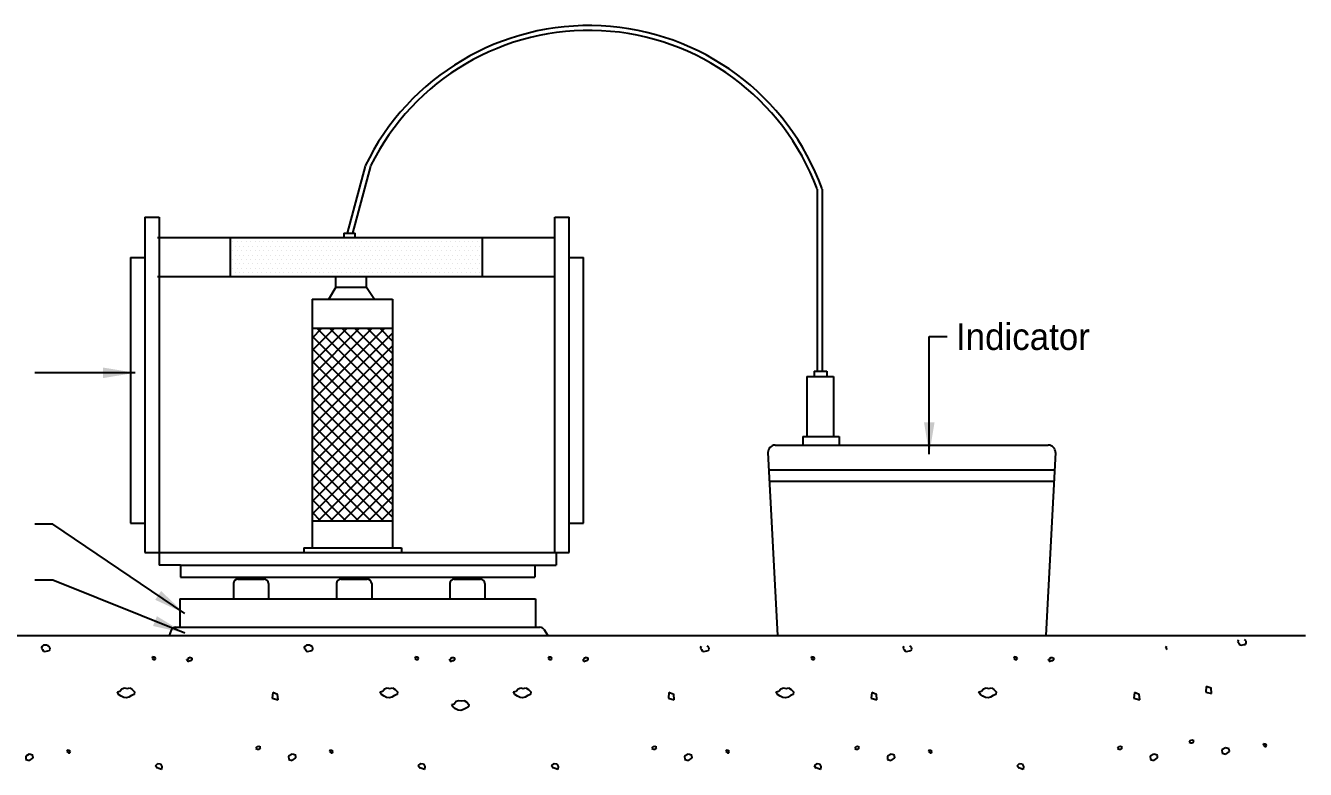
# Model space of a CAD drawing. Header units: millimetres. Extents: x 1073475 to 2890243, y -1340830 to -367733.
# Drawn here: x 2794697 to 2796135, y -369836 to -369000 of the extents above; entities that cross this region are included whole.
import ezdxf
from ezdxf.enums import TextEntityAlignment as Align

# ---------------------------------------------------------------- set-up
doc = ezdxf.new("R2010")
doc.units = ezdxf.units.MM
doc.header["$LTSCALE"] = 50
for name, color, linetype in [('C-1', 1, 'Continuous'), ('C-2', 7, 'Continuous'), ('C-DIM', 7, 'Continuous')]:
    doc.layers.add(name, color=color, linetype=linetype)
doc.styles.add('돋움', font='')
doc.styles.get('돋움').set_extended_font_data('Dotum')
doc.dimstyles.new('SAM-LE-LE-상', dxfattribs={"dimscale": 0.1, "dimtxt": 300, "dimasz": 360, "dimexe": 70, "dimexo": 0, "dimgap": 100, "dimtad": 1, "dimdec": 0, "dimzin": 0, "dimdsep": 46, "dimlunit": 6, "dimtxsty": '돋움', "dimblk": 'NONE', "dimcen": 100, "dimclrd": 8, "dimclre": 8, "dimclrt": 256, "dimadec": 0, "dimazin": 0, "dimtfac": 1, "dimtdec": 0, "dimtix": 1, "dimtmove": 2, "dimatfit": 3, "dimfxl": 70, "dimtolj": 1, "dimtzin": 0, "dimlwd": -1, "dimlwe": -1, "dimarcsym": 0})

# ---------------------------------------------------------------- blocks, each defined once
blk = doc.blocks.new('*X62')
at = {"color": 0}
for p, q in [((30.3125, 11), (30.3125, 11)), ((30.34375, 11.0625), (30.34375, 11.0625)), ((30.375, 11), (30.375, 11)), ((30.40625, 11.0625), (30.40625, 11.0625)), ((30.4375, 11), (30.4375, 11)), ((30.46875, 11.0625), (30.46875, 11.0625)), ((30.5, 11), (30.5, 11)), ((30.53125, 11.0625), (30.53125, 11.0625)), ((30.5625, 11), (30.5625, 11)), ((30.59375, 11.0625), (30.59375, 11.0625)), ((30.625, 11), (30.625, 11)), ((30.65625, 11.0625), (30.65625, 11.0625)), ((30.6875, 11), (30.6875, 11)), ((30.71875, 11.0625), (30.71875, 11.0625)), ((30.75, 11), (30.75, 11)), ((30.78125, 11.0625), (30.78125, 11.0625)), ((30.8125, 11), (30.8125, 11)), ((30.84375, 11.0625), (30.84375, 11.0625)), ((30.875, 11), (30.875, 11)), ((30.90625, 11.0625), (30.90625, 11.0625)), ((30.9375, 11), (30.9375, 11)), ((30.96875, 11.0625), (30.96875, 11.0625)), ((31, 11), (31, 11)), ((31.03125, 11.0625), (31.03125, 11.0625)), ((31.0625, 11), (31.0625, 11)), ((31.09375, 11.0625), (31.09375, 11.0625)), ((31.125, 11), (31.125, 11)), ((31.15625, 11.0625), (31.15625, 11.0625)), ((31.1875, 11), (31.1875, 11)), ((31.21875, 11.0625), (31.21875, 11.0625)), ((31.25, 11), (31.25, 11)), ((31.28125, 11.0625), (31.28125, 11.0625)), ((31.3125, 11), (31.3125, 11)), ((31.34375, 11.0625), (31.34375, 11.0625)), ((31.375, 11), (31.375, 11)), ((31.40625, 11.0625), (31.40625, 11.0625)), ((31.4375, 11), (31.4375, 11)), ((31.46875, 11.0625), (31.46875, 11.0625)), ((31.5, 11), (31.5, 11)), ((31.53125, 11.0625), (31.53125, 11.0625)), ((31.5625, 11), (31.5625, 11)), ((31.59375, 11.0625), (31.59375, 11.0625)), ((31.625, 11), (31.625, 11)), ((31.65625, 11.0625), (31.65625, 11.0625)), ((31.6875, 11), (31.6875, 11)), ((31.71875, 11.0625), (31.71875, 11.0625)), ((31.75, 11), (31.75, 11)), ((31.78125, 11.0625), (31.78125, 11.0625)), ((31.8125, 11), (31.8125, 11)), ((31.84375, 11.0625), (31.84375, 11.0625)), ((31.875, 11), (31.875, 11)), ((31.90625, 11.0625), (31.90625, 11.0625)), ((31.9375, 11), (31.9375, 11)), ((31.96875, 11.0625), (31.96875, 11.0625)), ((32, 11), (32, 11)), ((32.03125, 11.0625), (32.03125, 11.0625)), ((32.0625, 11), (32.0625, 11)), ((32.09375, 11.0625), (32.09375, 11.0625)), ((32.125, 11), (32.125, 11)), ((32.15625, 11.0625), (32.15625, 11.0625)), ((32.1875, 11), (32.1875, 11)), ((32.21875, 11.0625), (32.21875, 11.0625)), ((32.25, 11), (32.25, 11)), ((32.28125, 11.0625), (32.28125, 11.0625)), ((32.3125, 11), (32.3125, 11)), ((32.34375, 11.0625), (32.34375, 11.0625)), ((32.375, 11), (32.375, 11)), ((32.40625, 11.0625), (32.40625, 11.0625)), ((32.4375, 11), (32.4375, 11)), ((32.46875, 11.0625), (32.46875, 11.0625)), ((32.5, 11), (32.5, 11)), ((32.53125, 11.0625), (32.53125, 11.0625)), ((32.5625, 11), (32.5625, 11)), ((32.59375, 11.0625), (32.59375, 11.0625)), ((32.625, 11), (32.625, 11)), ((32.65625, 11.0625), (32.65625, 11.0625)), ((32.6875, 11), (32.6875, 11)), ((32.71875, 11.0625), (32.71875, 11.0625)), ((32.75, 11), (32.75, 11)), ((32.78125, 11.0625), (32.78125, 11.0625)), ((32.8125, 11), (32.8125, 11)), ((32.84375, 11.0625), (32.84375, 11.0625)), ((32.875, 11), (32.875, 11)), ((32.90625, 11.0625), (32.90625, 11.0625)), ((32.9375, 11), (32.9375, 11)), ((32.96875, 11.0625), (32.96875, 11.0625)), ((33, 11), (33, 11)), ((33.03125, 11.0625), (33.03125, 11.0625)), ((33.0625, 11), (33.0625, 11)), ((33.09375, 11.0625), (33.09375, 11.0625)), ((33.125, 11), (33.125, 11)), ((33.15625, 11.0625), (33.15625, 11.0625)), ((33.1875, 11), (33.1875, 11)), ((33.21875, 11.0625), (33.21875, 11.0625)), ((33.25, 11), (33.25, 11)), ((33.28125, 11.0625), (33.28125, 11.0625)), ((33.3125, 11), (33.3125, 11)), ((33.34375, 11.0625), (33.34375, 11.0625)), ((33.375, 11), (33.375, 11)), ((33.40625, 11.0625), (33.40625, 11.0625)), ((33.4375, 11), (33.4375, 11)), ((33.46875, 11.0625), (33.46875, 11.0625)), ((33.5, 11), (33.5, 11)), ((33.53125, 11.0625), (33.53125, 11.0625)), ((33.5625, 11), (33.5625, 11)), ((33.59375, 11.0625), (33.59375, 11.0625)), ((33.625, 11), (33.625, 11)), ((33.65625, 11.0625), (33.65625, 11.0625)), ((33.6875, 11), (33.6875, 11)), ((33.71875, 11.0625), (33.71875, 11.0625)), ((33.75, 11), (33.75, 11)), ((33.78125, 11.0625), (33.78125, 11.0625)), ((33.8125, 11), (33.8125, 11)), ((33.84375, 11.0625), (33.84375, 11.0625)), ((30.3125, 10.875), (30.3125, 10.875)), ((30.34375, 10.9375), (30.34375, 10.9375)), ((30.34375, 10.8125), (30.34375, 10.8125)), ((30.375, 10.875), (30.375, 10.875)), ((30.40625, 10.9375), (30.40625, 10.9375)), ((30.40625, 10.8125), (30.40625, 10.8125)), ((30.4375, 10.875), (30.4375, 10.875)), ((30.46875, 10.9375), (30.46875, 10.9375)), ((30.46875, 10.8125), (30.46875, 10.8125)), ((30.5, 10.875), (30.5, 10.875)), ((30.53125, 10.9375), (30.53125, 10.9375)), ((30.53125, 10.8125), (30.53125, 10.8125)), ((30.5625, 10.875), (30.5625, 10.875)), ((30.59375, 10.9375), (30.59375, 10.9375)), ((30.59375, 10.8125), (30.59375, 10.8125)), ((30.625, 10.875), (30.625, 10.875)), ((30.65625, 10.9375), (30.65625, 10.9375)), ((30.65625, 10.8125), (30.65625, 10.8125)), ((30.6875, 10.875), (30.6875, 10.875)), ((30.71875, 10.9375), (30.71875, 10.9375)), ((30.71875, 10.8125), (30.71875, 10.8125)), ((30.75, 10.875), (30.75, 10.875)), ((30.78125, 10.9375), (30.78125, 10.9375)), ((30.78125, 10.8125), (30.78125, 10.8125)), ((30.8125, 10.875), (30.8125, 10.875)), ((30.84375, 10.9375), (30.84375, 10.9375)), ((30.84375, 10.8125), (30.84375, 10.8125)), ((30.875, 10.875), (30.875, 10.875)), ((30.90625, 10.9375), (30.90625, 10.9375)), ((30.90625, 10.8125), (30.90625, 10.8125)), ((30.9375, 10.875), (30.9375, 10.875)), ((30.96875, 10.9375), (30.96875, 10.9375)), ((30.96875, 10.8125), (30.96875, 10.8125)), ((31, 10.875), (31, 10.875)), ((31.03125, 10.9375), (31.03125, 10.9375)), ((31.03125, 10.8125), (31.03125, 10.8125)), ((31.0625, 10.875), (31.0625, 10.875)), ((31.09375, 10.9375), (31.09375, 10.9375)), ((31.09375, 10.8125), (31.09375, 10.8125)), ((31.125, 10.875), (31.125, 10.875)), ((31.15625, 10.9375), (31.15625, 10.9375)), ((31.15625, 10.8125), (31.15625, 10.8125)), ((31.1875, 10.875), (31.1875, 10.875)), ((31.21875, 10.9375), (31.21875, 10.9375)), ((31.21875, 10.8125), (31.21875, 10.8125)), ((31.25, 10.875), (31.25, 10.875)), ((31.28125, 10.9375), (31.28125, 10.9375)), ((31.28125, 10.8125), (31.28125, 10.8125)), ((31.3125, 10.875), (31.3125, 10.875)), ((31.34375, 10.9375), (31.34375, 10.9375)), ((31.34375, 10.8125), (31.34375, 10.8125)), ((31.375, 10.875), (31.375, 10.875)), ((31.40625, 10.9375), (31.40625, 10.9375)), ((31.40625, 10.8125), (31.40625, 10.8125)), ((31.4375, 10.875), (31.4375, 10.875)), ((31.46875, 10.9375), (31.46875, 10.9375)), ((31.46875, 10.8125), (31.46875, 10.8125)), ((31.5, 10.875), (31.5, 10.875)), ((31.53125, 10.9375), (31.53125, 10.9375)), ((31.53125, 10.8125), (31.53125, 10.8125)), ((31.5625, 10.875), (31.5625, 10.875)), ((31.59375, 10.9375), (31.59375, 10.9375)), ((31.59375, 10.8125), (31.59375, 10.8125)), ((31.625, 10.875), (31.625, 10.875)), ((31.65625, 10.9375), (31.65625, 10.9375)), ((31.65625, 10.8125), (31.65625, 10.8125)), ((31.6875, 10.875), (31.6875, 10.875)), ((31.71875, 10.9375), (31.71875, 10.9375)), ((31.71875, 10.8125), (31.71875, 10.8125)), ((31.75, 10.875), (31.75, 10.875)), ((31.78125, 10.9375), (31.78125, 10.9375)), ((31.78125, 10.8125), (31.78125, 10.8125)), ((31.8125, 10.875), (31.8125, 10.875)), ((31.84375, 10.9375), (31.84375, 10.9375)), ((31.84375, 10.8125), (31.84375, 10.8125)), ((31.875, 10.875), (31.875, 10.875)), ((31.90625, 10.9375), (31.90625, 10.9375)), ((31.90625, 10.8125), (31.90625, 10.8125)), ((31.9375, 10.875), (31.9375, 10.875)), ((31.96875, 10.9375), (31.96875, 10.9375)), ((31.96875, 10.8125), (31.96875, 10.8125)), ((32, 10.875), (32, 10.875)), ((32.03125, 10.9375), (32.03125, 10.9375)), ((32.03125, 10.8125), (32.03125, 10.8125)), ((32.0625, 10.875), (32.0625, 10.875)), ((32.09375, 10.9375), (32.09375, 10.9375)), ((32.09375, 10.8125), (32.09375, 10.8125)), ((32.125, 10.875), (32.125, 10.875)), ((32.15625, 10.9375), (32.15625, 10.9375)), ((32.15625, 10.8125), (32.15625, 10.8125)), ((32.1875, 10.875), (32.1875, 10.875)), ((32.21875, 10.9375), (32.21875, 10.9375)), ((32.21875, 10.8125), (32.21875, 10.8125)), ((32.25, 10.875), (32.25, 10.875)), ((32.28125, 10.9375), (32.28125, 10.9375)), ((32.28125, 10.8125), (32.28125, 10.8125)), ((32.3125, 10.875), (32.3125, 10.875)), ((32.34375, 10.9375), (32.34375, 10.9375)), ((32.34375, 10.8125), (32.34375, 10.8125)), ((32.375, 10.875), (32.375, 10.875)), ((32.40625, 10.9375), (32.40625, 10.9375)), ((32.40625, 10.8125), (32.40625, 10.8125)), ((32.4375, 10.875), (32.4375, 10.875)), ((32.46875, 10.9375), (32.46875, 10.9375)), ((32.46875, 10.8125), (32.46875, 10.8125)), ((32.5, 10.875), (32.5, 10.875)), ((32.53125, 10.9375), (32.53125, 10.9375)), ((32.53125, 10.8125), (32.53125, 10.8125)), ((32.5625, 10.875), (32.5625, 10.875)), ((32.59375, 10.9375), (32.59375, 10.9375)), ((32.59375, 10.8125), (32.59375, 10.8125)), ((32.625, 10.875), (32.625, 10.875)), ((32.65625, 10.9375), (32.65625, 10.9375)), ((32.65625, 10.8125), (32.65625, 10.8125)), ((32.6875, 10.875), (32.6875, 10.875)), ((32.71875, 10.9375), (32.71875, 10.9375)), ((32.71875, 10.8125), (32.71875, 10.8125)), ((32.75, 10.875), (32.75, 10.875)), ((32.78125, 10.9375), (32.78125, 10.9375)), ((32.78125, 10.8125), (32.78125, 10.8125)), ((32.8125, 10.875), (32.8125, 10.875)), ((32.84375, 10.9375), (32.84375, 10.9375)), ((32.84375, 10.8125), (32.84375, 10.8125)), ((32.875, 10.875), (32.875, 10.875)), ((32.90625, 10.9375), (32.90625, 10.9375)), ((32.90625, 10.8125), (32.90625, 10.8125)), ((32.9375, 10.875), (32.9375, 10.875)), ((32.96875, 10.9375), (32.96875, 10.9375)), ((32.96875, 10.8125), (32.96875, 10.8125)), ((33, 10.875), (33, 10.875)), ((33.03125, 10.9375), (33.03125, 10.9375)), ((33.03125, 10.8125), (33.03125, 10.8125)), ((33.0625, 10.875), (33.0625, 10.875)), ((33.09375, 10.9375), (33.09375, 10.9375)), ((33.09375, 10.8125), (33.09375, 10.8125)), ((33.125, 10.875), (33.125, 10.875)), ((33.15625, 10.9375), (33.15625, 10.9375)), ((33.15625, 10.8125), (33.15625, 10.8125)), ((33.1875, 10.875), (33.1875, 10.875)), ((33.21875, 10.9375), (33.21875, 10.9375)), ((33.21875, 10.8125), (33.21875, 10.8125)), ((33.25, 10.875), (33.25, 10.875)), ((33.28125, 10.9375), (33.28125, 10.9375)), ((33.28125, 10.8125), (33.28125, 10.8125)), ((33.3125, 10.875), (33.3125, 10.875)), ((33.34375, 10.9375), (33.34375, 10.9375)), ((33.34375, 10.8125), (33.34375, 10.8125)), ((33.375, 10.875), (33.375, 10.875)), ((33.40625, 10.9375), (33.40625, 10.9375)), ((33.40625, 10.8125), (33.40625, 10.8125)), ((33.4375, 10.875), (33.4375, 10.875)), ((33.46875, 10.9375), (33.46875, 10.9375)), ((33.46875, 10.8125), (33.46875, 10.8125)), ((33.5, 10.875), (33.5, 10.875)), ((33.53125, 10.9375), (33.53125, 10.9375)), ((33.53125, 10.8125), (33.53125, 10.8125)), ((33.5625, 10.875), (33.5625, 10.875)), ((33.59375, 10.9375), (33.59375, 10.9375)), ((33.59375, 10.8125), (33.59375, 10.8125)), ((33.625, 10.875), (33.625, 10.875)), ((33.65625, 10.9375), (33.65625, 10.9375)), ((33.65625, 10.8125), (33.65625, 10.8125)), ((33.6875, 10.875), (33.6875, 10.875)), ((33.71875, 10.9375), (33.71875, 10.9375)), ((33.71875, 10.8125), (33.71875, 10.8125)), ((33.75, 10.875), (33.75, 10.875)), ((33.78125, 10.9375), (33.78125, 10.9375)), ((33.78125, 10.8125), (33.78125, 10.8125)), ((33.8125, 10.875), (33.8125, 10.875)), ((33.84375, 10.9375), (33.84375, 10.9375)), ((33.84375, 10.8125), (33.84375, 10.8125)), ((30.3125, 10.75), (30.3125, 10.75)), ((30.3125, 10.625), (30.3125, 10.625)), ((30.34375, 10.6875), (30.34375, 10.6875)), ((30.375, 10.75), (30.375, 10.75)), ((30.375, 10.625), (30.375, 10.625)), ((30.40625, 10.6875), (30.40625, 10.6875)), ((30.4375, 10.75), (30.4375, 10.75)), ((30.4375, 10.625), (30.4375, 10.625)), ((30.46875, 10.6875), (30.46875, 10.6875)), ((30.5, 10.75), (30.5, 10.75)), ((30.5, 10.625), (30.5, 10.625)), ((30.53125, 10.6875), (30.53125, 10.6875)), ((30.5625, 10.75), (30.5625, 10.75)), ((30.5625, 10.625), (30.5625, 10.625)), ((30.59375, 10.6875), (30.59375, 10.6875)), ((30.625, 10.75), (30.625, 10.75)), ((30.625, 10.625), (30.625, 10.625)), ((30.65625, 10.6875), (30.65625, 10.6875)), ((30.6875, 10.75), (30.6875, 10.75)), ((30.6875, 10.625), (30.6875, 10.625)), ((30.71875, 10.6875), (30.71875, 10.6875)), ((30.75, 10.75), (30.75, 10.75)), ((30.75, 10.625), (30.75, 10.625)), ((30.78125, 10.6875), (30.78125, 10.6875)), ((30.8125, 10.75), (30.8125, 10.75)), ((30.8125, 10.625), (30.8125, 10.625)), ((30.84375, 10.6875), (30.84375, 10.6875)), ((30.875, 10.75), (30.875, 10.75)), ((30.875, 10.625), (30.875, 10.625)), ((30.90625, 10.6875), (30.90625, 10.6875)), ((30.9375, 10.75), (30.9375, 10.75)), ((30.9375, 10.625), (30.9375, 10.625)), ((30.96875, 10.6875), (30.96875, 10.6875)), ((31, 10.75), (31, 10.75)), ((31, 10.625), (31, 10.625)), ((31.03125, 10.6875), (31.03125, 10.6875)), ((31.0625, 10.75), (31.0625, 10.75)), ((31.0625, 10.625), (31.0625, 10.625)), ((31.09375, 10.6875), (31.09375, 10.6875)), ((31.125, 10.75), (31.125, 10.75)), ((31.125, 10.625), (31.125, 10.625)), ((31.15625, 10.6875), (31.15625, 10.6875)), ((31.1875, 10.75), (31.1875, 10.75)), ((31.1875, 10.625), (31.1875, 10.625)), ((31.21875, 10.6875), (31.21875, 10.6875)), ((31.25, 10.75), (31.25, 10.75)), ((31.25, 10.625), (31.25, 10.625)), ((31.28125, 10.6875), (31.28125, 10.6875)), ((31.3125, 10.75), (31.3125, 10.75)), ((31.3125, 10.625), (31.3125, 10.625)), ((31.34375, 10.6875), (31.34375, 10.6875)), ((31.375, 10.75), (31.375, 10.75)), ((31.375, 10.625), (31.375, 10.625)), ((31.40625, 10.6875), (31.40625, 10.6875)), ((31.4375, 10.75), (31.4375, 10.75)), ((31.4375, 10.625), (31.4375, 10.625)), ((31.46875, 10.6875), (31.46875, 10.6875)), ((31.5, 10.75), (31.5, 10.75)), ((31.5, 10.625), (31.5, 10.625)), ((31.53125, 10.6875), (31.53125, 10.6875)), ((31.5625, 10.75), (31.5625, 10.75)), ((31.5625, 10.625), (31.5625, 10.625)), ((31.59375, 10.6875), (31.59375, 10.6875)), ((31.625, 10.75), (31.625, 10.75)), ((31.625, 10.625), (31.625, 10.625)), ((31.65625, 10.6875), (31.65625, 10.6875)), ((31.6875, 10.75), (31.6875, 10.75)), ((31.6875, 10.625), (31.6875, 10.625)), ((31.71875, 10.6875), (31.71875, 10.6875)), ((31.75, 10.75), (31.75, 10.75)), ((31.75, 10.625), (31.75, 10.625)), ((31.78125, 10.6875), (31.78125, 10.6875)), ((31.8125, 10.75), (31.8125, 10.75)), ((31.8125, 10.625), (31.8125, 10.625)), ((31.84375, 10.6875), (31.84375, 10.6875)), ((31.875, 10.75), (31.875, 10.75)), ((31.875, 10.625), (31.875, 10.625)), ((31.90625, 10.6875), (31.90625, 10.6875)), ((31.9375, 10.75), (31.9375, 10.75)), ((31.9375, 10.625), (31.9375, 10.625)), ((31.96875, 10.6875), (31.96875, 10.6875)), ((32, 10.75), (32, 10.75)), ((32, 10.625), (32, 10.625)), ((32.03125, 10.6875), (32.03125, 10.6875)), ((32.0625, 10.75), (32.0625, 10.75)), ((32.0625, 10.625), (32.0625, 10.625)), ((32.09375, 10.6875), (32.09375, 10.6875)), ((32.125, 10.75), (32.125, 10.75)), ((32.125, 10.625), (32.125, 10.625)), ((32.15625, 10.6875), (32.15625, 10.6875)), ((32.1875, 10.75), (32.1875, 10.75)), ((32.1875, 10.625), (32.1875, 10.625)), ((32.21875, 10.6875), (32.21875, 10.6875)), ((32.25, 10.75), (32.25, 10.75)), ((32.25, 10.625), (32.25, 10.625)), ((32.28125, 10.6875), (32.28125, 10.6875)), ((32.3125, 10.75), (32.3125, 10.75)), ((32.3125, 10.625), (32.3125, 10.625)), ((32.34375, 10.6875), (32.34375, 10.6875)), ((32.375, 10.75), (32.375, 10.75)), ((32.375, 10.625), (32.375, 10.625)), ((32.40625, 10.6875), (32.40625, 10.6875)), ((32.4375, 10.75), (32.4375, 10.75)), ((32.4375, 10.625), (32.4375, 10.625)), ((32.46875, 10.6875), (32.46875, 10.6875)), ((32.5, 10.75), (32.5, 10.75)), ((32.5, 10.625), (32.5, 10.625)), ((32.53125, 10.6875), (32.53125, 10.6875)), ((32.5625, 10.75), (32.5625, 10.75)), ((32.5625, 10.625), (32.5625, 10.625)), ((32.59375, 10.6875), (32.59375, 10.6875)), ((32.625, 10.75), (32.625, 10.75)), ((32.625, 10.625), (32.625, 10.625)), ((32.65625, 10.6875), (32.65625, 10.6875)), ((32.6875, 10.75), (32.6875, 10.75)), ((32.6875, 10.625), (32.6875, 10.625)), ((32.71875, 10.6875), (32.71875, 10.6875)), ((32.75, 10.75), (32.75, 10.75)), ((32.75, 10.625), (32.75, 10.625)), ((32.78125, 10.6875), (32.78125, 10.6875)), ((32.8125, 10.75), (32.8125, 10.75)), ((32.8125, 10.625), (32.8125, 10.625)), ((32.84375, 10.6875), (32.84375, 10.6875)), ((32.875, 10.75), (32.875, 10.75)), ((32.875, 10.625), (32.875, 10.625)), ((32.90625, 10.6875), (32.90625, 10.6875)), ((32.9375, 10.75), (32.9375, 10.75)), ((32.9375, 10.625), (32.9375, 10.625)), ((32.96875, 10.6875), (32.96875, 10.6875)), ((33, 10.75), (33, 10.75)), ((33, 10.625), (33, 10.625)), ((33.03125, 10.6875), (33.03125, 10.6875)), ((33.0625, 10.75), (33.0625, 10.75)), ((33.0625, 10.625), (33.0625, 10.625)), ((33.09375, 10.6875), (33.09375, 10.6875)), ((33.125, 10.75), (33.125, 10.75)), ((33.125, 10.625), (33.125, 10.625)), ((33.15625, 10.6875), (33.15625, 10.6875)), ((33.1875, 10.75), (33.1875, 10.75)), ((33.1875, 10.625), (33.1875, 10.625)), ((33.21875, 10.6875), (33.21875, 10.6875)), ((33.25, 10.75), (33.25, 10.75)), ((33.25, 10.625), (33.25, 10.625)), ((33.28125, 10.6875), (33.28125, 10.6875)), ((33.3125, 10.75), (33.3125, 10.75)), ((33.3125, 10.625), (33.3125, 10.625)), ((33.34375, 10.6875), (33.34375, 10.6875)), ((33.375, 10.75), (33.375, 10.75)), ((33.375, 10.625), (33.375, 10.625)), ((33.40625, 10.6875), (33.40625, 10.6875)), ((33.4375, 10.75), (33.4375, 10.75)), ((33.4375, 10.625), (33.4375, 10.625)), ((33.46875, 10.6875), (33.46875, 10.6875)), ((33.5, 10.75), (33.5, 10.75)), ((33.5, 10.625), (33.5, 10.625)), ((33.53125, 10.6875), (33.53125, 10.6875)), ((33.5625, 10.75), (33.5625, 10.75)), ((33.5625, 10.625), (33.5625, 10.625)), ((33.59375, 10.6875), (33.59375, 10.6875)), ((33.625, 10.75), (33.625, 10.75)), ((33.625, 10.625), (33.625, 10.625)), ((33.65625, 10.6875), (33.65625, 10.6875)), ((33.6875, 10.75), (33.6875, 10.75)), ((33.6875, 10.625), (33.6875, 10.625)), ((33.71875, 10.6875), (33.71875, 10.6875)), ((33.75, 10.75), (33.75, 10.75)), ((33.75, 10.625), (33.75, 10.625)), ((33.78125, 10.6875), (33.78125, 10.6875)), ((33.8125, 10.75), (33.8125, 10.75)), ((33.8125, 10.625), (33.8125, 10.625)), ((33.84375, 10.6875), (33.84375, 10.6875))]:
    blk.add_line(p, q, dxfattribs=at)
blk = doc.blocks.new('*X61')
at = {"color": 0}
for p, q in [((34.457, 8.825), (35.48, 9.847)), ((34.457, 9.001), (35.303, 9.847)), ((34.457, 9.178), (35.126, 9.847)), ((34.457, 9.355), (34.949, 9.847)), ((34.457, 9.532), (34.773, 9.847)), ((34.457, 9.709), (34.596, 9.847)), ((34.457, 8.648), (35.587, 9.778)), ((35.587, 8.607), (34.457, 9.737)), ((35.587, 8.784), (34.524, 9.847)), ((35.587, 8.96), (34.701, 9.847)), ((35.587, 9.137), (34.877, 9.847)), ((35.587, 9.314), (35.054, 9.847)), ((35.587, 9.491), (35.231, 9.847)), ((35.587, 9.667), (35.408, 9.847)), ((35.587, 9.844), (35.585, 9.847)), ((34.457, 8.471), (35.587, 9.601)), ((35.587, 8.43), (34.457, 9.56)), ((34.457, 8.294), (35.587, 9.424)), ((35.587, 8.253), (34.457, 9.383)), ((34.457, 8.118), (35.587, 9.248)), ((35.587, 8.076), (34.457, 9.207)), ((34.457, 7.941), (35.587, 9.071)), ((35.587, 7.9), (34.457, 9.03)), ((34.457, 7.764), (35.587, 8.894)), ((35.587, 7.723), (34.457, 8.853)), ((34.457, 7.587), (35.587, 8.717)), ((35.587, 7.546), (34.457, 8.676)), ((34.457, 7.41), (35.587, 8.541)), ((35.587, 7.369), (34.457, 8.499)), ((34.457, 7.234), (35.587, 8.364)), ((35.587, 7.193), (34.457, 8.323)), ((35.462, 7.141), (34.457, 8.146)), ((34.542, 7.141), (35.587, 8.187)), ((35.285, 7.141), (34.457, 7.969)), ((34.718, 7.141), (35.587, 8.01)), ((35.108, 7.141), (34.457, 7.792)), ((34.895, 7.141), (35.587, 7.833)), ((34.932, 7.141), (34.457, 7.616)), ((35.072, 7.141), (35.587, 7.657)), ((34.755, 7.141), (34.457, 7.439)), ((35.249, 7.141), (35.587, 7.48)), ((34.578, 7.141), (34.457, 7.262)), ((35.426, 7.141), (35.587, 7.303))]:
    blk.add_line(p, q, dxfattribs=at)
blk = doc.blocks.new('_None')

msp = doc.modelspace()

# ---------------------------------------------------------------- linework, layer by layer
at = {"layer": 'C-1', "color": 9}
for p, q in [((2794715.2, -369698.3), (2794714.1, -369700.1)), ((2794714.1, -369700.1), (2794715.8, -369701.6)), ((2794716.9, -369696.7), (2794715.2, -369698.3)), ((2794718.5, -369696.7), (2794716.9, -369696.7)), ((2794720.3, -369697), (2794718.5, -369696.7)), ((2794722, -369697.6), (2794720.3, -369697)), ((2794723.6, -369698.7), (2794722, -369697.6)), ((2794724, -369699.4), (2794723.3, -369698.7)), ((2794723.3, -369703), (2794724.2, -369701.2)), ((2794724.2, -369701.2), (2794724, -369699.4)), ((2795010.6, -369698.3), (2795009.5, -369700.1)), ((2795009.5, -369700.1), (2795011.2, -369701.6)), ((2795012.3, -369696.7), (2795010.6, -369698.3)), ((2795013.9, -369696.7), (2795012.3, -369696.7)), ((2795015.7, -369697), (2795013.9, -369696.7)), ((2795017.4, -369697.6), (2795015.7, -369697)), ((2795019, -369698.7), (2795017.4, -369697.6)), ((2795019.4, -369699.4), (2795018.7, -369698.7)), ((2795018.7, -369703), (2795019.6, -369701.2)), ((2795019.6, -369701.2), (2795019.4, -369699.4)), ((2795456, -369698.3), (2795454.9, -369700.1)), ((2795454.9, -369700.1), (2795456.5, -369701.6)), ((2795464.4, -369698.7), (2795462.8, -369697.6)), ((2795464.8, -369699.4), (2795464, -369698.7)), ((2795464, -369703), (2795464.9, -369701.2)), ((2795464.9, -369701.2), (2795464.8, -369699.4)), ((2795683.8, -369698.3), (2795682.7, -369700.1)), ((2795682.7, -369700.1), (2795684.4, -369701.6)), ((2795692.2, -369698.7), (2795690.6, -369697.6)), ((2795692.6, -369699.4), (2795691.9, -369698.7)), ((2795691.9, -369703), (2795692.8, -369701.2)), ((2795692.8, -369701.2), (2795692.6, -369699.4)), ((2795979.2, -369698.3), (2795978.1, -369700.1)), ((2795978.1, -369700.1), (2795979.8, -369701.6)), ((2796060, -369691.2), (2796058.9, -369693)), ((2796058.9, -369693), (2796060.5, -369694.6)), ((2796060.5, -369694.6), (2796061.4, -369696.4)), ((2796061.4, -369696.4), (2796063.1, -369697)), ((2796063.1, -369697), (2796066.4, -369696.1)), ((2796066.4, -369696.1), (2796068, -369695.9)), ((2796068.4, -369691.7), (2796066.7, -369690.6)), ((2796068.7, -369692.3), (2796068, -369691.7)), ((2796068, -369695.9), (2796068.9, -369694.1)), ((2796068.9, -369694.1), (2796068.7, -369692.3)), ((2794715.8, -369701.6), (2794716.7, -369703.4)), ((2794716.7, -369703.4), (2794718.3, -369704.1)), ((2794718.3, -369704.1), (2794721.6, -369703.2)), ((2794721.6, -369703.2), (2794723.3, -369703)), ((2794839.4, -369710), (2794838.9, -369711.7)), ((2794838.9, -369711.7), (2794840.8, -369713)), ((2794841.3, -369710.3), (2794839.4, -369710)), ((2794840.8, -369713), (2794842.4, -369713)), ((2794843.2, -369711.3), (2794841.3, -369710.3)), ((2794842.4, -369713), (2794842.9, -369711.3)), ((2794878, -369712.6), (2794879.1, -369712.4)), ((2794878.3, -369713.7), (2794878, -369712.6)), ((2794878.9, -369714.8), (2794878.3, -369713.7)), ((2794880.2, -369715.7), (2794878.9, -369714.8)), ((2794879.1, -369712.4), (2794880, -369711.2)), ((2794880.5, -369714.8), (2794879.5, -369715.3)), ((2794880, -369710.2), (2794881.1, -369710.8)), ((2794880, -369711.2), (2794880, -369710.2)), ((2794881.6, -369714.6), (2794880.5, -369714.8)), ((2794881.1, -369710.8), (2794882.2, -369710.8)), ((2794882.7, -369714.4), (2794881.6, -369714.6)), ((2794882.2, -369710.8), (2794883.3, -369711)), ((2794883.4, -369713.3), (2794882.7, -369714.4)), ((2794883.3, -369711), (2794883.4, -369712.1)), ((2794883.4, -369712.1), (2794883.4, -369713.3)), ((2795011.2, -369701.6), (2795012.1, -369703.4)), ((2795012.1, -369703.4), (2795013.7, -369704.1)), ((2795013.7, -369704.1), (2795017, -369703.2)), ((2795017, -369703.2), (2795018.7, -369703)), ((2795134.8, -369710), (2795134.3, -369711.7)), ((2795134.3, -369711.7), (2795136.2, -369713)), ((2795136.7, -369710.3), (2795134.8, -369710)), ((2795136.2, -369713), (2795137.8, -369713)), ((2795138.6, -369711.3), (2795136.7, -369710.3)), ((2795137.8, -369713), (2795138.3, -369711.3)), ((2795173.4, -369712.6), (2795174.5, -369712.4)), ((2795173.7, -369713.7), (2795173.4, -369712.6)), ((2795174.3, -369714.8), (2795173.7, -369713.7)), ((2795175.6, -369715.7), (2795174.3, -369714.8)), ((2795174.5, -369712.4), (2795175.4, -369711.2)), ((2795175.9, -369714.8), (2795174.9, -369715.3)), ((2795175.4, -369711.2), (2795175.4, -369710.2)), ((2795175.4, -369710.2), (2795176.5, -369710.8)), ((2795177, -369714.6), (2795175.9, -369714.8)), ((2795176.5, -369710.8), (2795177.6, -369710.8)), ((2795178.1, -369714.4), (2795177, -369714.6)), ((2795177.6, -369710.8), (2795178.7, -369711)), ((2795178.9, -369713.3), (2795178.1, -369714.4)), ((2795178.7, -369711), (2795178.9, -369712.1)), ((2795178.9, -369712.1), (2795178.9, -369713.3)), ((2795284.8, -369710), (2795284.2, -369711.7)), ((2795284.2, -369711.7), (2795286.1, -369713)), ((2795286.7, -369710.3), (2795284.8, -369710)), ((2795286.1, -369713), (2795287.8, -369713)), ((2795288.6, -369711.3), (2795286.7, -369710.3)), ((2795287.8, -369713), (2795288.3, -369711.3)), ((2795323.4, -369712.6), (2795324.4, -369712.4)), ((2795323.7, -369713.7), (2795323.4, -369712.6)), ((2795324.2, -369714.8), (2795323.7, -369713.7)), ((2795325.5, -369715.7), (2795324.2, -369714.8)), ((2795324.4, -369712.4), (2795325.4, -369711.2)), ((2795325.9, -369714.8), (2795324.9, -369715.3)), ((2795325.4, -369711.2), (2795325.4, -369710.2)), ((2795325.4, -369710.2), (2795326.4, -369710.8)), ((2795327, -369714.6), (2795325.9, -369714.8)), ((2795326.4, -369710.8), (2795327.5, -369710.8)), ((2795328.1, -369714.4), (2795327, -369714.6)), ((2795327.5, -369710.8), (2795328.6, -369711)), ((2795328.8, -369713.3), (2795328.1, -369714.4)), ((2795328.6, -369711), (2795328.8, -369712.1)), ((2795328.8, -369712.1), (2795328.8, -369713.3)), ((2795456.5, -369701.6), (2795457.5, -369703.4)), ((2795457.5, -369703.4), (2795459.1, -369704.1)), ((2795459.1, -369704.1), (2795462.4, -369703.2)), ((2795462.4, -369703.2), (2795464, -369703)), ((2795580.2, -369710), (2795579.6, -369711.7)), ((2795579.6, -369711.7), (2795581.5, -369713)), ((2795582.1, -369710.3), (2795580.2, -369710)), ((2795581.5, -369713), (2795583.2, -369713)), ((2795584, -369711.3), (2795582.1, -369710.3)), ((2795583.2, -369713), (2795583.7, -369711.3)), ((2795684.4, -369701.6), (2795685.3, -369703.4)), ((2795685.3, -369703.4), (2795686.9, -369704.1)), ((2795686.9, -369704.1), (2795690.2, -369703.2)), ((2795690.2, -369703.2), (2795691.9, -369703)), ((2795808, -369710), (2795807.5, -369711.7)), ((2795807.5, -369711.7), (2795809.4, -369713)), ((2795809.9, -369710.3), (2795808, -369710)), ((2795809.4, -369713), (2795811, -369713)), ((2795811.8, -369711.3), (2795809.9, -369710.3)), ((2795811, -369713), (2795811.6, -369711.3)), ((2795846.6, -369712.6), (2795847.7, -369712.4)), ((2795847, -369713.7), (2795846.6, -369712.6)), ((2795847.5, -369714.8), (2795847, -369713.7)), ((2795848.8, -369715.7), (2795847.5, -369714.8)), ((2795847.7, -369712.4), (2795848.6, -369711.2)), ((2795849.1, -369714.8), (2795848.1, -369715.3)), ((2795848.6, -369711.2), (2795848.6, -369710.2)), ((2795848.6, -369710.2), (2795849.7, -369710.8)), ((2795850.2, -369714.6), (2795849.1, -369714.8)), ((2795849.7, -369710.8), (2795850.8, -369710.8)), ((2795851.3, -369714.4), (2795850.2, -369714.6)), ((2795850.8, -369710.8), (2795851.9, -369711)), ((2795852.1, -369713.3), (2795851.3, -369714.4)), ((2795851.9, -369711), (2795852.1, -369712.1)), ((2795852.1, -369712.1), (2795852.1, -369713.3)), ((2796023.9, -369743.2), (2796023.3, -369749.5)), ((2796029.4, -369745.3), (2796023.9, -369743.2)), ((2794799.8, -369749.4), (2794802.7, -369748.5)), ((2794801.2, -369752.1), (2794799.8, -369749.4)), ((2794804.2, -369754.3), (2794801.2, -369752.1)), ((2794802.7, -369748.5), (2794804.9, -369745.8)), ((2794804.2, -369754.3), (2794803.8, -369753.9)), ((2794807.1, -369755.6), (2794804.2, -369754.3)), ((2794804.9, -369745.8), (2794807.8, -369744.9)), ((2794810, -369756.1), (2794807.1, -369755.6)), ((2794807.8, -369744.9), (2794810.7, -369745.4)), ((2794812.9, -369755.2), (2794810, -369756.1)), ((2794810.7, -369745.4), (2794813.7, -369744.9)), ((2794815.8, -369753.4), (2794812.9, -369755.2)), ((2794813.7, -369744.9), (2794816.6, -369746.7)), ((2794818.8, -369752.1), (2794815.8, -369753.4)), ((2794816.6, -369746.7), (2794819.2, -369749.4)), ((2794819.2, -369749.4), (2794818.8, -369752.1)), ((2794974.5, -369750.2), (2794974, -369756.5)), ((2794974, -369756.5), (2794980.5, -369758.2)), ((2794980, -369752.4), (2794974.5, -369750.2)), ((2794980.5, -369758.2), (2794980, -369751.9)), ((2795095.2, -369749.4), (2795098.1, -369748.5)), ((2795096.6, -369752.1), (2795095.2, -369749.4)), ((2795099.6, -369754.3), (2795096.6, -369752.1)), ((2795098.1, -369748.5), (2795100.3, -369745.8)), ((2795099.6, -369754.3), (2795099.2, -369753.9)), ((2795102.5, -369755.6), (2795099.6, -369754.3)), ((2795100.3, -369745.8), (2795103.2, -369744.9)), ((2795105.4, -369756.1), (2795102.5, -369755.6)), ((2795103.2, -369744.9), (2795106.1, -369745.4)), ((2795108.3, -369755.2), (2795105.4, -369756.1)), ((2795106.1, -369745.4), (2795109.1, -369744.9)), ((2795111.3, -369753.4), (2795108.3, -369755.2)), ((2795109.1, -369744.9), (2795112, -369746.7)), ((2795114.2, -369752.1), (2795111.3, -369753.4)), ((2795112, -369746.7), (2795114.6, -369749.4)), ((2795114.6, -369749.4), (2795114.2, -369752.1)), ((2795245.1, -369749.4), (2795248.1, -369748.5)), ((2795246.6, -369752.1), (2795245.1, -369749.4)), ((2795249.5, -369754.3), (2795246.6, -369752.1)), ((2795248.1, -369748.5), (2795250.3, -369745.8)), ((2795249.5, -369754.3), (2795249.1, -369753.9)), ((2795252.5, -369755.6), (2795249.5, -369754.3)), ((2795250.3, -369745.8), (2795253.2, -369744.9)), ((2795255.4, -369756.1), (2795252.5, -369755.6)), ((2795253.2, -369744.9), (2795256.1, -369745.4)), ((2795258.3, -369755.2), (2795255.4, -369756.1)), ((2795256.1, -369745.4), (2795259, -369744.9)), ((2795261.2, -369753.4), (2795258.3, -369755.2)), ((2795259, -369744.9), (2795262, -369746.7)), ((2795264.1, -369752.1), (2795261.2, -369753.4)), ((2795262, -369746.7), (2795264.5, -369749.4)), ((2795264.5, -369749.4), (2795264.1, -369752.1)), ((2795419.9, -369750.2), (2795419.4, -369756.5)), ((2795419.4, -369756.5), (2795425.9, -369758.2)), ((2795425.4, -369752.4), (2795419.9, -369750.2)), ((2795425.9, -369758.2), (2795425.3, -369751.9)), ((2795540.5, -369749.4), (2795543.5, -369748.5)), ((2795542, -369752.1), (2795540.5, -369749.4)), ((2795544.9, -369754.3), (2795542, -369752.1)), ((2795543.5, -369748.5), (2795545.7, -369745.8)), ((2795544.9, -369754.3), (2795544.6, -369753.9)), ((2795547.9, -369755.6), (2795544.9, -369754.3)), ((2795545.7, -369745.8), (2795548.6, -369744.9)), ((2795550.8, -369756.1), (2795547.9, -369755.6)), ((2795548.6, -369744.9), (2795551.5, -369745.4)), ((2795553.7, -369755.2), (2795550.8, -369756.1)), ((2795551.5, -369745.4), (2795554.4, -369744.9)), ((2795556.6, -369753.4), (2795553.7, -369755.2)), ((2795554.4, -369744.9), (2795557.4, -369746.7)), ((2795559.5, -369752.1), (2795556.6, -369753.4)), ((2795557.4, -369746.7), (2795559.9, -369749.4)), ((2795559.9, -369749.4), (2795559.5, -369752.1)), ((2795647.8, -369750.2), (2795647.2, -369756.5)), ((2795647.2, -369756.5), (2795653.7, -369758.2)), ((2795653.2, -369752.4), (2795647.8, -369750.2)), ((2795653.7, -369758.2), (2795653.2, -369751.9)), ((2795768.4, -369749.4), (2795771.3, -369748.5)), ((2795769.9, -369752.1), (2795768.4, -369749.4)), ((2795772.8, -369754.3), (2795769.9, -369752.1)), ((2795771.3, -369748.5), (2795773.5, -369745.8)), ((2795772.8, -369754.3), (2795772.4, -369753.9)), ((2795775.7, -369755.6), (2795772.8, -369754.3)), ((2795773.5, -369745.8), (2795776.4, -369744.9)), ((2795778.6, -369756.1), (2795775.7, -369755.6)), ((2795776.4, -369744.9), (2795779.4, -369745.4)), ((2795781.5, -369755.2), (2795778.6, -369756.1)), ((2795779.4, -369745.4), (2795782.3, -369744.9)), ((2795784.5, -369753.4), (2795781.5, -369755.2)), ((2795782.3, -369744.9), (2795785.2, -369746.7)), ((2795787.4, -369752.1), (2795784.5, -369753.4)), ((2795785.2, -369746.7), (2795787.8, -369749.4)), ((2795787.8, -369749.4), (2795787.4, -369752.1)), ((2795943.2, -369750.2), (2795942.6, -369756.5)), ((2795942.6, -369756.5), (2795949.1, -369758.2)), ((2795948.6, -369752.4), (2795943.2, -369750.2)), ((2795949.1, -369758.2), (2795948.6, -369751.9)), ((2796023.3, -369749.5), (2796029.9, -369751.1)), ((2796029.9, -369751.1), (2796029.3, -369744.8)), ((2795175.7, -369763.5), (2795178.6, -369762.6)), ((2795177.2, -369766.2), (2795175.7, -369763.5)), ((2795180.1, -369768.4), (2795177.2, -369766.2)), ((2795178.6, -369762.6), (2795180.8, -369759.9)), ((2795180.1, -369768.4), (2795179.7, -369768)), ((2795183, -369769.8), (2795180.1, -369768.4)), ((2795180.8, -369759.9), (2795183.7, -369759)), ((2795185.9, -369770.2), (2795183, -369769.8)), ((2795183.7, -369759), (2795186.7, -369759.5)), ((2795188.9, -369769.3), (2795185.9, -369770.2)), ((2795186.7, -369759.5), (2795189.6, -369759)), ((2795191.8, -369767.5), (2795188.9, -369769.3)), ((2795189.6, -369759), (2795192.5, -369760.8)), ((2795194.7, -369766.2), (2795191.8, -369767.5)), ((2795192.5, -369760.8), (2795195.1, -369763.5)), ((2795195.1, -369763.5), (2795194.7, -369766.2)), ((2794743.4, -369814.8), (2794742.9, -369816.5)), ((2794745.3, -369815.2), (2794743.4, -369814.8)), ((2794747.2, -369816.2), (2794745.3, -369815.2)), ((2794746.4, -369817.8), (2794747, -369816.2)), ((2794956.9, -369811), (2794955.5, -369812.8)), ((2794955.5, -369812.8), (2794957.3, -369813.7)), ((2794958.8, -369810.6), (2794956.9, -369811)), ((2794957.3, -369813.7), (2794959.1, -369813.7)), ((2794960.6, -369811.5), (2794958.8, -369810.6)), ((2794959.1, -369813.7), (2794960.6, -369811.9)), ((2794960.6, -369811.9), (2794961, -369811.9)), ((2795038.8, -369814.8), (2795038.3, -369816.5)), ((2795040.7, -369815.2), (2795038.8, -369814.8)), ((2795042.6, -369816.2), (2795040.7, -369815.2)), ((2795041.8, -369817.8), (2795042.4, -369816.2)), ((2795402.3, -369811), (2795400.8, -369812.8)), ((2795400.8, -369812.8), (2795402.7, -369813.7)), ((2795404.1, -369810.6), (2795402.3, -369811)), ((2795402.7, -369813.7), (2795404.5, -369813.7)), ((2795406, -369811.5), (2795404.1, -369810.6)), ((2795404.5, -369813.7), (2795406, -369811.9)), ((2795406, -369811.9), (2795406.3, -369811.9)), ((2795484.2, -369814.8), (2795483.7, -369816.5)), ((2795486.1, -369815.2), (2795484.2, -369814.8)), ((2795488, -369816.2), (2795486.1, -369815.2)), ((2795487.2, -369817.8), (2795487.7, -369816.2)), ((2795630.2, -369811), (2795628.7, -369812.8)), ((2795628.7, -369812.8), (2795630.5, -369813.7)), ((2795632, -369810.6), (2795630.2, -369811)), ((2795630.5, -369813.7), (2795632.3, -369813.7)), ((2795633.8, -369811.5), (2795632, -369810.6)), ((2795632.3, -369813.7), (2795633.8, -369811.9)), ((2795633.8, -369811.9), (2795634.2, -369811.9)), ((2795712.1, -369814.8), (2795711.5, -369816.5)), ((2795714, -369815.2), (2795712.1, -369814.8)), ((2795715.9, -369816.2), (2795714, -369815.2)), ((2795715, -369817.8), (2795715.6, -369816.2)), ((2795925.6, -369811), (2795924.1, -369812.8)), ((2795924.1, -369812.8), (2795925.9, -369813.7)), ((2795927.4, -369810.6), (2795925.6, -369811)), ((2795925.9, -369813.7), (2795927.7, -369813.7)), ((2795929.2, -369811.5), (2795927.4, -369810.6)), ((2795927.7, -369813.7), (2795929.2, -369811.9)), ((2795929.2, -369811.9), (2795929.6, -369811.9)), ((2796006.3, -369803.9), (2796004.8, -369805.7)), ((2796004.8, -369805.7), (2796006.7, -369806.6)), ((2796008.1, -369803.5), (2796006.3, -369803.9)), ((2796006.7, -369806.6), (2796008.5, -369806.6)), ((2796009.9, -369804.4), (2796008.1, -369803.5)), ((2796008.5, -369806.6), (2796009.9, -369804.8)), ((2796009.9, -369804.8), (2796010.3, -369804.8)), ((2796045.6, -369812.1), (2796041.5, -369814.4)), ((2796041.5, -369814.4), (2796041.8, -369818.4)), ((2796049.7, -369813.4), (2796045.6, -369812.1)), ((2796049.9, -369816.4), (2796049.7, -369813.7)), ((2796088.2, -369807.8), (2796087.7, -369809.4)), ((2796087.7, -369809.4), (2796089.6, -369810.8)), ((2796090.1, -369808.1), (2796088.2, -369807.8)), ((2796089.6, -369810.8), (2796091.2, -369810.8)), ((2796092, -369809.1), (2796090.1, -369808.1)), ((2796091.2, -369810.8), (2796091.7, -369809.1)), ((2794700.8, -369819.2), (2794696.8, -369821.5)), ((2794696.8, -369821.5), (2794697, -369825.4)), ((2794697, -369825.4), (2794701.1, -369826.4)), ((2794704.9, -369820.5), (2794700.8, -369819.2)), ((2794701.1, -369826.4), (2794705.2, -369823.5)), ((2794705.2, -369823.5), (2794704.9, -369820.8)), ((2794742.9, -369816.5), (2794744.8, -369817.8)), ((2794744.8, -369817.8), (2794746.4, -369817.8)), ((2794842.6, -369832.5), (2794845.5, -369829.8)), ((2794845.5, -369829.8), (2794848.4, -369830.2)), ((2794848.4, -369830.2), (2794849.9, -369833.3)), ((2794996.2, -369819.2), (2794992.2, -369821.5)), ((2794992.2, -369821.5), (2794992.4, -369825.4)), ((2794992.4, -369825.4), (2794996.5, -369826.4)), ((2795000.3, -369820.5), (2794996.2, -369819.2)), ((2794996.5, -369826.4), (2795000.6, -369823.5)), ((2795000.6, -369823.5), (2795000.3, -369820.8)), ((2795038.3, -369816.5), (2795040.2, -369817.8)), ((2795040.2, -369817.8), (2795041.8, -369817.8)), ((2795138, -369832.5), (2795140.9, -369829.8)), ((2795140.9, -369829.8), (2795143.8, -369830.2)), ((2795143.8, -369830.2), (2795145.3, -369833.3)), ((2795287.9, -369832.5), (2795290.8, -369829.8)), ((2795290.8, -369829.8), (2795293.8, -369830.2)), ((2795293.8, -369830.2), (2795295.3, -369833.3)), ((2795441.6, -369819.2), (2795437.5, -369821.5)), ((2795437.5, -369821.5), (2795437.8, -369825.4)), ((2795437.8, -369825.4), (2795441.9, -369826.4)), ((2795445.7, -369820.5), (2795441.6, -369819.2)), ((2795441.9, -369826.4), (2795446, -369823.5)), ((2795446, -369823.5), (2795445.7, -369820.8)), ((2795483.7, -369816.5), (2795485.6, -369817.8)), ((2795485.6, -369817.8), (2795487.2, -369817.8)), ((2795583.3, -369832.5), (2795586.3, -369829.8)), ((2795586.3, -369829.8), (2795589.2, -369830.2)), ((2795589.2, -369830.2), (2795590.7, -369833.3)), ((2795669.5, -369819.2), (2795665.4, -369821.5)), ((2795665.4, -369821.5), (2795665.7, -369825.4)), ((2795665.7, -369825.4), (2795669.7, -369826.4)), ((2795673.5, -369820.5), (2795669.5, -369819.2)), ((2795669.7, -369826.4), (2795673.8, -369823.5)), ((2795673.8, -369823.5), (2795673.5, -369820.8)), ((2795711.5, -369816.5), (2795713.4, -369817.8)), ((2795713.4, -369817.8), (2795715, -369817.8)), ((2795811.2, -369832.5), (2795814.1, -369829.8)), ((2795814.1, -369829.8), (2795817, -369830.2)), ((2795817, -369830.2), (2795818.5, -369833.3)), ((2795964.9, -369819.2), (2795960.8, -369821.5)), ((2795960.8, -369821.5), (2795961.1, -369825.4)), ((2795961.1, -369825.4), (2795965.1, -369826.4)), ((2795968.9, -369820.5), (2795964.9, -369819.2)), ((2795965.1, -369826.4), (2795969.2, -369823.5)), ((2795969.2, -369823.5), (2795968.9, -369820.8)), ((2796041.8, -369818.4), (2796045.9, -369819.4)), ((2796045.9, -369819.4), (2796049.9, -369816.4)), ((2794844.8, -369835.6), (2794842.6, -369832.5)), ((2794846.6, -369835.6), (2794844.4, -369834.7)), ((2794849.5, -369836.5), (2794846.6, -369835.6)), ((2794849.9, -369833.3), (2794849.5, -369836.5)), ((2795140.2, -369835.6), (2795138, -369832.5)), ((2795142, -369835.6), (2795139.8, -369834.7)), ((2795144.9, -369836.5), (2795142, -369835.6)), ((2795145.3, -369833.3), (2795144.9, -369836.5)), ((2795290.1, -369835.6), (2795287.9, -369832.5)), ((2795292, -369835.6), (2795289.8, -369834.7)), ((2795294.9, -369836.5), (2795292, -369835.6)), ((2795295.3, -369833.3), (2795294.9, -369836.5)), ((2795585.5, -369835.6), (2795583.3, -369832.5)), ((2795587.4, -369835.6), (2795585.2, -369834.7)), ((2795590.3, -369836.5), (2795587.4, -369835.6)), ((2795590.7, -369833.3), (2795590.3, -369836.5)), ((2795813.4, -369835.6), (2795811.2, -369832.5)), ((2795815.2, -369835.6), (2795813, -369834.7)), ((2795818.1, -369836.5), (2795815.2, -369835.6)), ((2795818.5, -369833.3), (2795818.1, -369836.5))]:
    msp.add_line(p, q, dxfattribs=at)
at = {"layer": 'C-2'}
for p, q in [((2795078.3, -369158.3), (2795058.2, -369233.8)), ((2795084.4, -369158.3), (2795064.3, -369233.8)), ((2795586.3, -369184.1), (2795586.3, -369389)), ((2795592.1, -369184.1), (2795592.1, -369389)), ((2794830.7, -369215.6), (2794846.7, -369215.6)), ((2794830.7, -369215.6), (2794830.7, -369592.5)), ((2794846.7, -369215.6), (2794846.7, -369592.5)), ((2795291.7, -369215.6), (2795307.7, -369215.6)), ((2795291.7, -369592.5), (2795291.7, -369215.6)), ((2795307.7, -369592.5), (2795307.7, -369215.6)), ((2794844.9, -369238.6), (2795291.7, -369238.6)), ((2794926.5, -369238.6), (2794926.5, -369282.4)), ((2795054.4, -369233.8), (2795054.4, -369238.6)), ((2795054.4, -369233.8), (2795067.2, -369233.8)), ((2795067.2, -369238.6), (2795067.2, -369233.8)), ((2795210.1, -369282.4), (2795210.1, -369238.6)), ((2794814.7, -369261), (2794830.7, -369261)), ((2794814.7, -369261), (2794814.7, -369559.7)), ((2795307.7, -369261), (2795323.7, -369261)), ((2795323.7, -369559.7), (2795323.7, -369261)), ((2794844.9, -369282.4), (2795291.7, -369282.4)), ((2795045.4, -369294.4), (2795045.4, -369282.4)), ((2795079.7, -369294.4), (2795079.7, -369282.4)), ((2795045.4, -369294.4), (2795037.3, -369308.4)), ((2795045.4, -369294.4), (2795079.7, -369294.4)), ((2795079.7, -369294.4), (2795088.8, -369308)), ((2795018.7, -369308), (2795109.1, -369308)), ((2795018.7, -369308), (2795018.7, -369340.5)), ((2795109.1, -369308), (2795109.1, -369340.5)), ((2795018.7, -369340.5), (2795018.7, -369557)), ((2795018.7, -369340.5), (2795109.1, -369340.5)), ((2795109.1, -369340.5), (2795109.1, -369557)), ((2795575, -369394.8), (2795604.7, -369394.8)), ((2795575, -369394.8), (2795575, -369462.3)), ((2795583, -369389), (2795597.5, -369389)), ((2795583, -369389), (2795583, -369394.8)), ((2795597.5, -369389), (2795597.5, -369394.8)), ((2795604.7, -369394.8), (2795604.7, -369462.3)), ((2795570.2, -369462.3), (2795570.2, -369472)), ((2795570.2, -369462.3), (2795611.1, -369462.3)), ((2795611.1, -369462.3), (2795611.1, -369472)), ((2795531.2, -369480.4), (2795542, -369685.8)), ((2795539.2, -369472), (2795846.3, -369472)), ((2795854.3, -369480.4), (2795843.6, -369685.8)), ((2795532.2, -369499.7), (2795853.3, -369499.7)), ((2795532.9, -369512.4), (2795852.7, -369512.4)), ((2795018.7, -369557), (2795018.7, -369587.3)), ((2795018.7, -369557), (2795109.1, -369557)), ((2795109.1, -369557), (2795109.1, -369587.3)), ((2794814.7, -369559.7), (2794830.7, -369559.7)), ((2795307.7, -369559.7), (2795323.7, -369559.7)), ((2794830.7, -369592.5), (2795307.7, -369592.5)), ((2794846.7, -369592.5), (2794846.7, -369607)), ((2795009.6, -369587.3), (2795009.6, -369592.5)), ((2795009.6, -369587.3), (2795119.2, -369587.3)), ((2795119.2, -369587.3), (2795119.2, -369592.5)), ((2795293.1, -369592.5), (2795293.1, -369607)), ((2794870.7, -369607), (2794846.7, -369607)), ((2794870.7, -369607), (2795269.1, -369607)), ((2794870.7, -369607), (2794870.7, -369620.5)), ((2795269.1, -369607), (2795293.1, -369607)), ((2795269.1, -369607), (2795269.1, -369620.5)), ((2794870.7, -369620.5), (2795269.1, -369620.5)), ((2794930.2, -369627.6), (2794930.2, -369644.7)), ((2794935.2, -369622.6), (2794964.7, -369622.6)), ((2794969.7, -369627.6), (2794969.7, -369644.7)), ((2795046.2, -369627.6), (2795046.2, -369644.7)), ((2795051.2, -369622.6), (2795080.7, -369622.6)), ((2795085.7, -369627.6), (2795085.7, -369644.7)), ((2795173.5, -369627.6), (2795173.5, -369644.7)), ((2795178.5, -369622.6), (2795208, -369622.6)), ((2795213, -369627.6), (2795213, -369644.7)), ((2794870.2, -369644.7), (2795269.7, -369644.7)), ((2794870.2, -369644.7), (2794870.2, -369676.7)), ((2795269.7, -369644.7), (2795269.7, -369676.7)), ((2794625.9, -369686.1), (2796135.3, -369686.1)), ((2794860.3, -369680), (2794858.1, -369686.1)), ((2794865, -369676.7), (2795274.9, -369676.7)), ((2795279.1, -369679), (2795283.7, -369686.1))]:
    msp.add_line(p, q, dxfattribs=at)
for centre, radius, start, end in [((2795329.8, -369279.6), 279.2, 20.0091, 154.2306), ((2795329.8, -369279.6), 273.8, 20.4246, 153.6792), ((2795539.2, -369480), 8, 90, 183), ((2795846.3, -369480), 8, 357, 90), ((2794935.2, -369627.6), 5, 90, 180), ((2794964.7, -369627.6), 5, 0, 90), ((2795051.2, -369627.6), 5, 90, 180), ((2795080.7, -369627.6), 5, 0, 90), ((2795178.5, -369627.6), 5, 90, 180), ((2795208, -369627.6), 5, 0, 90), ((2794865, -369681.7), 5, 90, 160.0164), ((2795274.9, -369681.7), 5, 32.736, 90)]:
    msp.add_arc(centre, radius, start, end, dxfattribs=at)

# ---------------------------------------------------------------- block references
at = {"layer": 'C-1', "xscale": 79.99999999883585, "yscale": 79.99999999883585, "zscale": 79.99999999883585}
for name, p in [('*X62', (2792502.1, -370128.3)), ('*X61', (2792262.1, -370128.3))]:
    msp.add_blockref(name, p, dxfattribs=at)

# ---------------------------------------------------------------- texts
at = {"layer": 'C-DIM', "color": 1, "style": '돋움'}
msp.add_text('Indicator', height=30, dxfattribs=at).set_placement((2795742.5, -369350), align=Align.MIDDLE_LEFT)

# ---------------------------------------------------------------- leaders
at = {"layer": 'C-DIM'}
for points in [[(2795712.5, -369482.3), (2795712.5, -369350), (2795732.5, -369350)], [(2794819.8, -369390.7), (2794727.2, -369390.7), (2794707.2, -369390.7)], [(2794875.5, -369661.1), (2794727.2, -369560.9), (2794707.2, -369560.9)], [(2794875.5, -369683.2), (2794727.2, -369623.7), (2794707.2, -369623.7)]]:
    msp.add_leader(points, dimstyle='SAM-LE-LE-상', dxfattribs=at)

doc.saveas('drawing.dxf')
